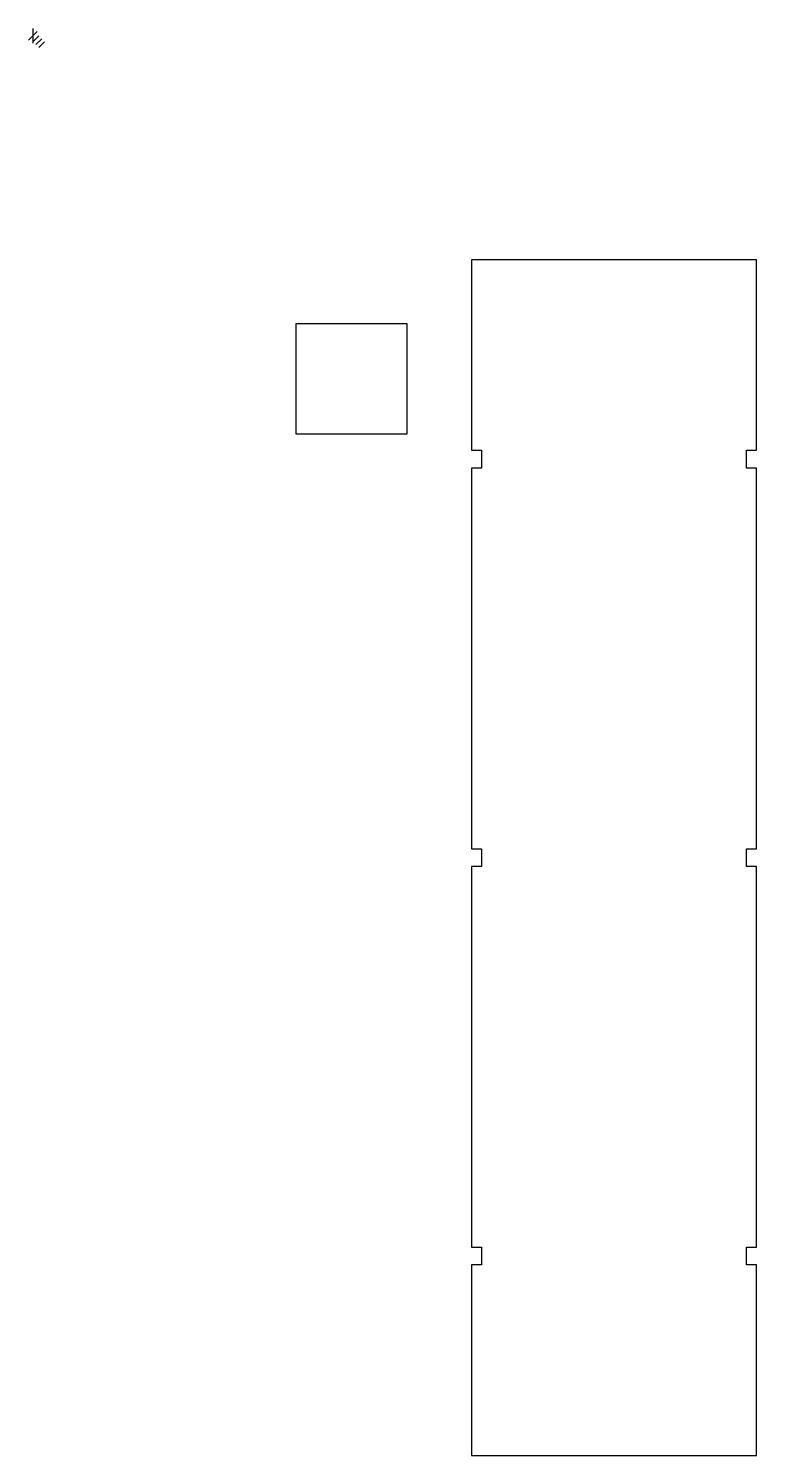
# Model space of a CAD drawing. Extents: x -1 to 131, y 40 to 298.
import ezdxf

# ---------------------------------------------------------------- set-up
doc = ezdxf.new("R2010")
doc.units = 0

msp = doc.modelspace()

# ---------------------------------------------------------------- linework, layer by layer
for p, q in [((130.749775, 256.550022), (79.249752, 256.550022)), ((79.249752, 256.550022), (79.249752, 222.100257)), ((130.749775, 222.100257), (130.749775, 256.550022)), ((79.249752, 222.100257), (81.04971, 222.100257)), ((81.04971, 222.100257), (81.04971, 218.900125)), ((128.949552, 218.900125), (128.949552, 222.100257)), ((128.949552, 222.100257), (130.749775, 222.100257)), ((81.04971, 218.900125), (79.249752, 218.900125)), ((79.249752, 218.900125), (79.249752, 150.100343)), ((130.749775, 218.900125), (128.949552, 218.900125)), ((130.749775, 150.100343), (130.749775, 218.900125)), ((79.249752, 150.100343), (81.04971, 150.100343)), ((81.04971, 150.100343), (81.04971, 146.900477)), ((128.949552, 146.900477), (128.949552, 150.100343)), ((128.949552, 150.100343), (130.749775, 150.100343)), ((81.04971, 146.900477), (79.249752, 146.900477)), ((79.249752, 146.900477), (79.249752, 78.10043)), ((130.749775, 146.900477), (128.949552, 146.900477)), ((130.749775, 78.10043), (130.749775, 146.900477)), ((79.249752, 78.10043), (81.04971, 78.10043)), ((81.04971, 78.10043), (81.04971, 74.900563)), ((128.949552, 74.900563), (128.949552, 78.10043)), ((128.949552, 78.10043), (130.749775, 78.10043)), ((81.04971, 74.900563), (79.249752, 74.900563)), ((79.249752, 74.900563), (79.249752, 40.450534)), ((130.749775, 74.900563), (128.949552, 74.900563)), ((130.749775, 40.450534), (130.749775, 74.900563)), ((79.249752, 40.450534), (130.749775, 40.450534))]:
    msp.add_line(p, q)
at = {"layer": 'Layer 1'}
for p, q in [((0.793749, 297.793749), (-0.793749, 296.206251)), ((0.793749, 297.793749), (-0.793749, 296.206251)), ((0, 298.322915), (0, 295.677085)), ((0, 298.322912), (0, 295.677088)), ((1.058332, 297), (0, 295.941668)), ((1.058332, 297), (0, 295.941668)), ((1.587498, 296.470834), (0.529166, 295.412502)), ((1.587495, 296.470834), (0.529166, 295.412505)), ((2.116664, 295.941668), (1.058332, 294.883336)), ((2.116661, 295.941668), (1.058332, 294.883339)), ((47.587737, 245.031673), (67.587712, 245.031673)), ((47.587737, 225.031698), (47.587737, 245.031673)), ((67.587712, 245.031673), (67.587712, 225.031698)), ((67.587712, 225.031698), (47.587737, 225.031698))]:
    msp.add_line(p, q, dxfattribs=at)

doc.saveas('drawing.dxf')
